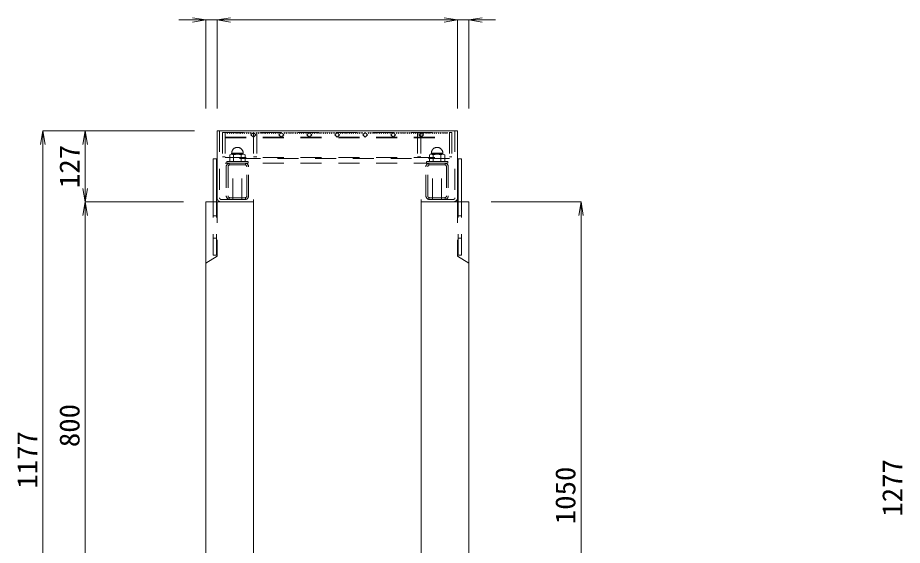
# Model space of a CAD drawing. Units: millimetres at full size; some dimension numbers follow another scale. Extents: x -734 to 58102, y 49499 to 87169.
# Drawn here: x 17693 to 19274, y 65686 to 66630 of the extents above; entities that cross this region are included whole.
import ezdxf
from ezdxf.enums import TextEntityAlignment as Align

# ---------------------------------------------------------------- set-up
doc = ezdxf.new("R2010")
doc.units = ezdxf.units.MM
doc.header["$LTSCALE"] = 50
doc.linetypes.add('USER1', pattern=[1.35, 0.75, -0.6])
for name, color, linetype, lineweight in [('寸法線', 7, 'Continuous', 13), ('本体', 2, 'Continuous', 20), ('ｸﾞﾚｰﾁﾝｸﾞ', 7, 'USER1', 9)]:
    doc.layers.add(name, color=color, linetype=linetype, lineweight=lineweight)
doc.styles.add('ＭＳ 明朝', font='')
doc.styles.get('ＭＳ 明朝').set_extended_font_data('MS Mincho')

# ---------------------------------------------------------------- blocks, each defined once
blk = doc.blocks.new('open_arrow')
at = {"color": 0, "linetype": 'Continuous', "lineweight": -2}
blk.add_lwpolyline([(7.5, 1.25), (0, 0), (7.5, -1.25)], dxfattribs=at)

msp = doc.modelspace()

# ---------------------------------------------------------------- linework, layer by layer
at = {"layer": '寸法線'}
for p, q in [((18096.91, 66626.28), (17980.91, 66626.28)), ((18028.91, 66467.56), (18028.91, 66626.28)), ((18048.91, 66626.28), (18478.91, 66626.28)), ((18048.91, 66467.56), (18048.91, 66626.28)), ((18048.91, 66467.56), (18048.91, 66626.28)), ((18430.91, 66626.28), (18546.91, 66626.28)), ((18478.91, 66467.56), (18478.91, 66626.28)), ((18478.91, 66467.56), (18478.91, 66626.28)), ((18498.91, 66467.56), (18498.91, 66626.28)), ((17737.55, 65250.54), (17737.55, 66427.54)), ((18008.89, 66427.54), (17737.55, 66427.54)), ((17813.1, 66427.54), (17813.1, 66300.54)), ((18008.89, 66427.54), (17813.1, 66427.54)), ((17813.1, 66300.54), (17813.1, 65500.54)), ((17988.89, 66300.54), (17813.1, 66300.54)), ((17988.89, 66300.54), (17813.1, 66300.54)), ((18538.93, 66300.54), (18699.73, 66300.54)), ((18699.73, 66300.54), (18699.73, 65250.54))]:
    msp.add_line(p, q, dxfattribs=at)
at = {"layer": '本体'}
for p, q in [((18028.91, 66300.54), (18028.91, 65250.54)), ((18028.91, 66300.54), (18113.91, 66300.54)), ((18113.91, 65571.07), (18113.91, 66300.54)), ((18413.91, 65571.07), (18413.91, 66300.54)), ((18413.91, 66300.54), (18498.91, 66300.54)), ((18498.91, 65250.54), (18498.91, 66300.54))]:
    msp.add_line(p, q, dxfattribs=at)
at = {"layer": '本体', "linetype": 'USER1', "lineweight": 9}
for p, q in [((18048.92, 66300.54), (18048.92, 66203.54)), ((18478.92, 66300.54), (18478.92, 66203.54)), ((18028.92, 66191.04), (18048.92, 66203.54)), ((18498.92, 66191.04), (18478.92, 66203.54))]:
    msp.add_line(p, q, dxfattribs=at)
at = {"layer": 'ｸﾞﾚｰﾁﾝｸﾞ', "linetype": 'Continuous'}
for p, q in [((18048.91, 66427.54), (18478.91, 66427.54)), ((18048.91, 66308.17), (18048.91, 66427.54)), ((18478.91, 66300.54), (18478.91, 66427.54)), ((18047.91, 66377.54), (18041.91, 66377.54)), ((18041.91, 66300.54), (18041.91, 66377.54)), ((18047.91, 66300.54), (18047.91, 66377.54)), ((18479.91, 66377.54), (18485.91, 66377.54)), ((18479.91, 66300.54), (18479.91, 66377.54)), ((18485.91, 66300.54), (18485.91, 66377.54))]:
    msp.add_line(p, q, dxfattribs=at)
at = {"layer": 'ｸﾞﾚｰﾁﾝｸﾞ'}
for p, q in [((18053.41, 66427.54), (18053.41, 66308.04)), ((18058.91, 66425.04), (18058.91, 66381.04)), ((18063.41, 66425.04), (18063.41, 66381.04)), ((18063.41, 66425.04), (18063.41, 66370.04)), ((18063.41, 66416.54), (18464.41, 66416.54)), ((18063.41, 66415.04), (18464.41, 66415.04)), ((18066.61, 66425.04), (18067.51, 66422.94)), ((18067.51, 66422.94), (18068.41, 66425.04)), ((18070.41, 66425.04), (18071.31, 66422.94)), ((18071.31, 66422.94), (18072.21, 66425.04)), ((18074.21, 66425.04), (18075.11, 66422.94)), ((18075.11, 66422.94), (18076.01, 66425.04)), ((18078.01, 66425.04), (18078.91, 66422.94)), ((18078.91, 66422.94), (18079.81, 66425.04)), ((18081.81, 66425.04), (18082.71, 66422.94)), ((18082.71, 66422.94), (18083.61, 66425.04)), ((18085.61, 66425.04), (18086.51, 66422.94)), ((18086.51, 66422.94), (18087.41, 66425.04)), ((18089.41, 66425.04), (18090.31, 66422.94)), ((18090.31, 66422.94), (18091.21, 66425.04)), ((18093.21, 66425.04), (18094.11, 66422.94)), ((18094.11, 66422.94), (18095.01, 66425.04)), ((18097.01, 66425.04), (18097.91, 66422.94)), ((18097.91, 66422.94), (18098.81, 66425.04)), ((18100.81, 66425.04), (18101.71, 66422.94)), ((18101.71, 66422.94), (18102.61, 66425.04)), ((18104.61, 66425.04), (18105.51, 66422.94)), ((18105.51, 66422.94), (18106.41, 66425.04)), ((18108.41, 66425.04), (18109.31, 66422.94)), ((18109.31, 66422.94), (18110.21, 66425.04)), ((18113.91, 66425.04), (18109.67, 66420.8)), ((18109.67, 66420.8), (18113.91, 66416.56)), ((18118.15, 66420.8), (18113.91, 66425.04)), ((18113.91, 66416.56), (18118.15, 66420.8)), ((18113.91, 66416.56), (18114.41, 66417.06)), ((18114.41, 66425.04), (18114.41, 66381.04)), ((18118.91, 66425.04), (18119.81, 66422.94)), ((18119.81, 66422.94), (18120.71, 66425.04)), ((18120.41, 66425.04), (18120.41, 66381.04)), ((18122.71, 66425.04), (18123.61, 66422.94)), ((18123.61, 66422.94), (18124.51, 66425.04)), ((18126.51, 66425.04), (18127.41, 66422.94)), ((18127.41, 66422.94), (18128.31, 66425.04)), ((18130.31, 66425.04), (18131.21, 66422.94)), ((18131.21, 66422.94), (18132.11, 66425.04)), ((18134.11, 66425.04), (18135.01, 66422.94)), ((18135.01, 66422.94), (18135.91, 66425.04)), ((18137.91, 66425.04), (18138.81, 66422.94)), ((18138.81, 66422.94), (18139.71, 66425.04)), ((18141.71, 66425.04), (18142.61, 66422.94)), ((18142.61, 66422.94), (18143.51, 66425.04)), ((18145.51, 66425.04), (18146.41, 66422.94)), ((18146.41, 66422.94), (18147.31, 66425.04)), ((18149.31, 66425.04), (18150.21, 66422.94)), ((18150.21, 66422.94), (18151.11, 66425.04)), ((18153.11, 66425.04), (18154.01, 66422.94)), ((18154.01, 66422.94), (18154.91, 66425.04)), ((18156.91, 66425.04), (18157.81, 66422.94)), ((18157.81, 66422.94), (18158.71, 66425.04)), ((18163.91, 66425.04), (18159.67, 66420.8)), ((18159.67, 66420.8), (18163.91, 66416.56)), ((18168.16, 66420.8), (18163.91, 66425.04)), ((18163.91, 66416.56), (18168.16, 66420.8)), ((18168.91, 66425.04), (18169.81, 66422.94)), ((18169.81, 66422.94), (18170.71, 66425.04)), ((18172.71, 66425.04), (18173.61, 66422.94)), ((18173.61, 66422.94), (18174.51, 66425.04)), ((18176.51, 66425.04), (18177.41, 66422.94)), ((18177.41, 66422.94), (18178.31, 66425.04)), ((18180.31, 66425.04), (18181.21, 66422.94)), ((18181.21, 66422.94), (18182.11, 66425.04)), ((18184.11, 66425.04), (18185.01, 66422.94)), ((18185.01, 66422.94), (18185.91, 66425.04)), ((18187.91, 66425.04), (18188.81, 66422.94)), ((18188.81, 66422.94), (18189.71, 66425.04)), ((18191.71, 66425.04), (18192.61, 66422.94)), ((18192.61, 66422.94), (18193.51, 66425.04)), ((18195.51, 66425.04), (18196.41, 66422.94)), ((18196.41, 66422.94), (18197.31, 66425.04)), ((18199.31, 66425.04), (18200.21, 66422.94)), ((18200.21, 66422.94), (18201.11, 66425.04)), ((18203.11, 66425.04), (18204.01, 66422.94)), ((18204.01, 66422.94), (18204.91, 66425.04)), ((18206.91, 66425.04), (18207.81, 66422.94)), ((18207.81, 66422.94), (18208.71, 66425.04)), ((18213.91, 66425.04), (18209.67, 66420.8)), ((18209.67, 66420.8), (18213.91, 66416.56)), ((18218.16, 66420.8), (18213.91, 66425.04)), ((18213.91, 66416.56), (18218.16, 66420.8)), ((18218.91, 66425.04), (18219.81, 66422.94)), ((18219.81, 66422.94), (18220.71, 66425.04)), ((18222.71, 66425.04), (18223.61, 66422.94)), ((18223.61, 66422.94), (18224.51, 66425.04)), ((18226.51, 66425.04), (18227.41, 66422.94)), ((18227.41, 66422.94), (18228.31, 66425.04)), ((18230.31, 66425.04), (18231.21, 66422.94)), ((18231.21, 66422.94), (18232.11, 66425.04)), ((18234.11, 66425.04), (18235.01, 66422.94)), ((18235.01, 66422.94), (18235.91, 66425.04)), ((18237.91, 66425.04), (18238.81, 66422.94)), ((18238.81, 66422.94), (18239.71, 66425.04)), ((18241.71, 66425.04), (18242.61, 66422.94)), ((18242.61, 66422.94), (18243.51, 66425.04)), ((18245.51, 66425.04), (18246.41, 66422.94)), ((18246.41, 66422.94), (18247.31, 66425.04)), ((18249.31, 66425.04), (18250.21, 66422.94)), ((18250.21, 66422.94), (18251.11, 66425.04)), ((18253.11, 66425.04), (18254.01, 66422.94)), ((18254.01, 66422.94), (18254.91, 66425.04)), ((18256.91, 66425.04), (18257.81, 66422.94)), ((18257.81, 66422.94), (18258.71, 66425.04)), ((18263.91, 66425.04), (18259.67, 66420.8)), ((18259.67, 66420.8), (18263.91, 66416.56)), ((18263.91, 66425.04), (18268.16, 66420.8)), ((18268.16, 66420.8), (18263.91, 66416.56)), ((18270.01, 66422.94), (18269.11, 66425.04)), ((18270.91, 66425.04), (18270.01, 66422.94)), ((18273.81, 66422.94), (18272.91, 66425.04)), ((18274.71, 66425.04), (18273.81, 66422.94)), ((18277.61, 66422.94), (18276.71, 66425.04)), ((18278.51, 66425.04), (18277.61, 66422.94)), ((18281.41, 66422.94), (18280.51, 66425.04)), ((18282.31, 66425.04), (18281.41, 66422.94)), ((18285.21, 66422.94), (18284.31, 66425.04)), ((18286.11, 66425.04), (18285.21, 66422.94)), ((18289.01, 66422.94), (18288.11, 66425.04)), ((18289.91, 66425.04), (18289.01, 66422.94)), ((18292.81, 66422.94), (18291.91, 66425.04)), ((18293.71, 66425.04), (18292.81, 66422.94)), ((18296.61, 66422.94), (18295.71, 66425.04)), ((18297.51, 66425.04), (18296.61, 66422.94)), ((18300.41, 66422.94), (18299.51, 66425.04)), ((18301.31, 66425.04), (18300.41, 66422.94)), ((18304.21, 66422.94), (18303.31, 66425.04)), ((18305.11, 66425.04), (18304.21, 66422.94)), ((18308.01, 66422.94), (18307.11, 66425.04)), ((18308.91, 66425.04), (18308.01, 66422.94)), ((18309.67, 66420.8), (18313.91, 66425.04)), ((18313.91, 66416.56), (18309.67, 66420.8)), ((18313.91, 66425.04), (18318.15, 66420.8)), ((18318.15, 66420.8), (18313.91, 66416.56)), ((18320.01, 66422.94), (18319.11, 66425.04)), ((18320.91, 66425.04), (18320.01, 66422.94)), ((18323.81, 66422.94), (18322.91, 66425.04)), ((18324.71, 66425.04), (18323.81, 66422.94)), ((18327.61, 66422.94), (18326.71, 66425.04)), ((18328.51, 66425.04), (18327.61, 66422.94)), ((18331.41, 66422.94), (18330.51, 66425.04)), ((18332.31, 66425.04), (18331.41, 66422.94)), ((18335.21, 66422.94), (18334.31, 66425.04)), ((18336.11, 66425.04), (18335.21, 66422.94)), ((18339.01, 66422.94), (18338.11, 66425.04)), ((18339.91, 66425.04), (18339.01, 66422.94)), ((18342.81, 66422.94), (18341.91, 66425.04)), ((18343.71, 66425.04), (18342.81, 66422.94)), ((18346.61, 66422.94), (18345.71, 66425.04)), ((18347.51, 66425.04), (18346.61, 66422.94)), ((18350.41, 66422.94), (18349.51, 66425.04)), ((18351.31, 66425.04), (18350.41, 66422.94)), ((18354.21, 66422.94), (18353.31, 66425.04)), ((18355.11, 66425.04), (18354.21, 66422.94)), ((18358.01, 66422.94), (18357.11, 66425.04)), ((18358.91, 66425.04), (18358.01, 66422.94)), ((18359.67, 66420.8), (18363.91, 66425.04)), ((18363.91, 66416.56), (18359.67, 66420.8)), ((18363.91, 66425.04), (18368.15, 66420.8)), ((18368.15, 66420.8), (18363.91, 66416.56)), ((18370.01, 66422.94), (18369.11, 66425.04)), ((18370.91, 66425.04), (18370.01, 66422.94)), ((18373.81, 66422.94), (18372.91, 66425.04)), ((18374.71, 66425.04), (18373.81, 66422.94)), ((18377.61, 66422.94), (18376.71, 66425.04)), ((18378.51, 66425.04), (18377.61, 66422.94)), ((18381.41, 66422.94), (18380.51, 66425.04)), ((18382.31, 66425.04), (18381.41, 66422.94)), ((18385.21, 66422.94), (18384.31, 66425.04)), ((18386.11, 66425.04), (18385.21, 66422.94)), ((18389.01, 66422.94), (18388.11, 66425.04)), ((18389.91, 66425.04), (18389.01, 66422.94)), ((18392.81, 66422.94), (18391.91, 66425.04)), ((18393.71, 66425.04), (18392.81, 66422.94)), ((18396.61, 66422.94), (18395.71, 66425.04)), ((18397.51, 66425.04), (18396.61, 66422.94)), ((18400.41, 66422.94), (18399.51, 66425.04)), ((18401.31, 66425.04), (18400.41, 66422.94)), ((18404.21, 66422.94), (18403.31, 66425.04)), ((18405.11, 66425.04), (18404.21, 66422.94)), ((18408.01, 66422.94), (18407.11, 66425.04)), ((18407.41, 66425.04), (18407.41, 66381.04)), ((18408.91, 66425.04), (18408.01, 66422.94)), ((18409.67, 66420.8), (18413.91, 66425.04)), ((18413.91, 66416.56), (18409.67, 66420.8)), ((18413.41, 66425.04), (18413.41, 66381.04)), ((18413.91, 66416.56), (18413.41, 66417.06)), ((18413.91, 66425.04), (18418.16, 66420.8)), ((18418.16, 66420.8), (18413.91, 66416.56)), ((18418.51, 66422.94), (18417.61, 66425.04)), ((18419.41, 66425.04), (18418.51, 66422.94)), ((18422.31, 66422.94), (18421.41, 66425.04)), ((18423.21, 66425.04), (18422.31, 66422.94)), ((18426.11, 66422.94), (18425.21, 66425.04)), ((18427.01, 66425.04), (18426.11, 66422.94)), ((18429.91, 66422.94), (18429.01, 66425.04)), ((18430.81, 66425.04), (18429.91, 66422.94)), ((18433.71, 66422.94), (18432.81, 66425.04)), ((18434.61, 66425.04), (18433.71, 66422.94)), ((18437.51, 66422.94), (18436.61, 66425.04)), ((18438.41, 66425.04), (18437.51, 66422.94)), ((18441.31, 66422.94), (18440.41, 66425.04)), ((18442.21, 66425.04), (18441.31, 66422.94)), ((18445.11, 66422.94), (18444.21, 66425.04)), ((18446.01, 66425.04), (18445.11, 66422.94)), ((18448.91, 66422.94), (18448.01, 66425.04)), ((18449.81, 66425.04), (18448.91, 66422.94)), ((18452.71, 66422.94), (18451.81, 66425.04)), ((18453.61, 66425.04), (18452.71, 66422.94)), ((18456.51, 66422.94), (18455.61, 66425.04)), ((18457.41, 66425.04), (18456.51, 66422.94)), ((18460.31, 66422.94), (18459.41, 66425.04)), ((18461.21, 66425.04), (18460.31, 66422.94)), ((18464.41, 66425.04), (18464.41, 66381.04)), ((18464.41, 66425.04), (18464.41, 66370.04)), ((18468.91, 66425.04), (18468.91, 66381.04)), ((18474.41, 66427.54), (18474.41, 66308.04)), ((18071.56, 66384.84), (18075.03, 66386.04)), ((18071.56, 66373.04), (18071.56, 66384.84)), ((18075.03, 66388.04), (18095.8, 66388.04)), ((18075.03, 66386.04), (18075.03, 66388.04)), ((18075.03, 66386.04), (18078.49, 66384.84)), ((18095.8, 66386.04), (18075.03, 66386.04)), ((18078.49, 66384.84), (18085.41, 66386.04)), ((18078.49, 66373.04), (18078.49, 66384.84)), ((18085.41, 66386.04), (18092.34, 66384.84)), ((18092.34, 66384.84), (18095.8, 66386.04)), ((18092.34, 66384.84), (18092.34, 66373.04)), ((18095.8, 66388.04), (18095.8, 66386.04)), ((18095.8, 66386.04), (18099.26, 66384.84)), ((18099.26, 66384.84), (18099.26, 66373.04)), ((18432.02, 66386.04), (18428.56, 66384.84)), ((18428.56, 66384.84), (18428.56, 66373.04)), ((18452.8, 66388.04), (18432.02, 66388.04)), ((18432.02, 66388.04), (18432.02, 66386.04)), ((18435.49, 66384.84), (18432.02, 66386.04)), ((18432.02, 66386.04), (18452.8, 66386.04)), ((18442.41, 66386.04), (18435.49, 66384.84)), ((18435.49, 66384.84), (18435.49, 66373.04)), ((18449.34, 66384.84), (18442.41, 66386.04)), ((18452.8, 66386.04), (18449.34, 66384.84)), ((18449.34, 66373.04), (18449.34, 66384.84)), ((18452.8, 66386.04), (18452.8, 66388.04)), ((18456.26, 66384.84), (18452.8, 66386.04)), ((18456.26, 66373.04), (18456.26, 66384.84)), ((18058.91, 66381.04), (18063.41, 66381.04)), ((18063.41, 66380.04), (18464.41, 66380.04)), ((18464.41, 66378.54), (18063.41, 66378.54)), ((18063.41, 66370.04), (18464.41, 66370.04)), ((18066.41, 66373.04), (18104.41, 66373.04)), ((18066.41, 66373.04), (18085.41, 66373.04)), ((18066.41, 66370.04), (18066.41, 66373.04)), ((18104.41, 66370.04), (18066.41, 66370.04)), ((18070.91, 66369.98), (18070.91, 66366.71)), ((18085.41, 66373.04), (18071.56, 66373.04)), ((18099.01, 66370.04), (18071.81, 66370.04)), ((18099.01, 66366.84), (18071.81, 66366.84)), ((18099.01, 66370.04), (18071.82, 66370.04)), ((18077.41, 66305.04), (18077.41, 66370.04)), ((18077.41, 66370.04), (18093.41, 66370.04)), ((18085.41, 66373.04), (18078.49, 66373.04)), ((18099.26, 66373.04), (18085.41, 66373.04)), ((18093.41, 66305.04), (18093.41, 66370.04)), ((18099.91, 66369.98), (18099.91, 66366.71)), ((18104.41, 66373.04), (18104.41, 66370.04)), ((18114.41, 66381.04), (18120.41, 66381.04)), ((18413.41, 66381.04), (18407.41, 66381.04)), ((18461.41, 66373.04), (18423.41, 66373.04)), ((18423.41, 66373.04), (18423.41, 66370.04)), ((18423.41, 66370.04), (18461.41, 66370.04)), ((18427.91, 66369.98), (18427.91, 66366.71)), ((18428.56, 66373.04), (18442.41, 66373.04)), ((18428.81, 66370.04), (18456.01, 66370.04)), ((18428.81, 66370.04), (18456.01, 66370.04)), ((18428.81, 66366.84), (18456.01, 66366.84)), ((18434.41, 66305.04), (18434.41, 66370.04)), ((18450.41, 66370.04), (18434.41, 66370.04)), ((18442.41, 66373.04), (18456.26, 66373.04)), ((18461.41, 66373.04), (18442.41, 66373.04)), ((18442.41, 66373.04), (18449.34, 66373.04)), ((18450.41, 66305.04), (18450.41, 66370.04)), ((18456.91, 66369.98), (18456.91, 66366.71)), ((18461.41, 66370.04), (18461.41, 66373.04)), ((18468.91, 66381.04), (18464.41, 66381.04)), ((18065.41, 66363.64), (18065.41, 66311.44)), ((18068.61, 66363.64), (18068.61, 66311.44)), ((18102.21, 66311.44), (18102.21, 66363.64)), ((18105.41, 66311.44), (18105.41, 66363.64)), ((18422.41, 66311.44), (18422.41, 66363.64)), ((18425.61, 66311.44), (18425.61, 66363.64)), ((18459.21, 66363.64), (18459.21, 66311.44)), ((18462.41, 66363.64), (18462.41, 66311.44)), ((18056.41, 66305.04), (18113.91, 66305.04)), ((18070.91, 66308.37), (18070.91, 66305.1)), ((18071.81, 66308.24), (18099.01, 66308.24)), ((18071.81, 66305.04), (18099.01, 66305.04)), ((18099.91, 66308.37), (18099.91, 66305.1)), ((18113.91, 66305.04), (18113.91, 66300.54)), ((18471.41, 66305.04), (18413.91, 66305.04)), ((18413.91, 66305.04), (18413.91, 66300.54)), ((18427.91, 66308.37), (18427.91, 66305.1)), ((18456.01, 66308.24), (18428.81, 66308.24)), ((18456.01, 66305.04), (18428.81, 66305.04)), ((18456.91, 66308.37), (18456.91, 66305.1)), ((18041.91, 66205.54), (18041.91, 66300.54)), ((18047.91, 66205.54), (18047.91, 66300.54)), ((18479.91, 66205.54), (18479.91, 66300.54)), ((18485.91, 66205.54), (18485.91, 66300.54)), ((18041.91, 66275.54), (18047.91, 66275.54)), ((18479.91, 66275.54), (18485.91, 66275.54)), ((18041.91, 66235.54), (18047.91, 66235.54)), ((18479.91, 66235.54), (18485.91, 66235.54)), ((18047.91, 66205.54), (18041.91, 66205.54)), ((18479.91, 66205.54), (18485.91, 66205.54))]:
    msp.add_line(p, q, dxfattribs=at)
at = {"layer": 'ｸﾞﾚｰﾁﾝｸﾞ', "lineweight": 5}
msp.add_line((18058.91, 66425.04), (18468.91, 66425.04), dxfattribs=at)
at = {"layer": 'ｸﾞﾚｰﾁﾝｸﾞ'}
for centre, radius, start, end in [((18085.41, 66388.04), 10.25, 0, 180), ((18442.41, 66388.04), 10.25, 0, 180), ((18071.81, 66363.64), 6.4, 90, 180), ((18071.81, 66363.64), 3.2, 90, 180), ((18099.01, 66363.64), 6.4, 0, 90), ((18099.01, 66363.64), 3.2, 0, 90), ((18428.81, 66363.64), 6.4, 90, 180), ((18428.81, 66363.64), 3.2, 90, 180), ((18456.01, 66363.64), 6.4, 0, 90), ((18456.01, 66363.64), 3.2, 0, 90), ((18056.41, 66308.04), 7.5, 179.01874, 270), ((18056.41, 66308.04), 3, 180, 270), ((18071.81, 66311.44), 6.4, 180, 270), ((18071.81, 66311.44), 3.2, 180, 270), ((18099.01, 66311.44), 6.4, 270, 0), ((18099.01, 66311.44), 3.2, 270, 0), ((18428.81, 66311.44), 6.4, 180, 270), ((18428.81, 66311.44), 3.2, 180, 270), ((18456.01, 66311.44), 6.4, 270, 0), ((18456.01, 66311.44), 3.2, 270, 0), ((18471.41, 66308.04), 7.5, 270, 0), ((18471.41, 66308.04), 3, 270, 0)]:
    msp.add_arc(centre, radius, start, end, dxfattribs=at)

# ---------------------------------------------------------------- block references
at = {"layer": '寸法線', "xscale": 3.2, "yscale": 3.2}
for p, rotation in [((18028.91, 66626.28), 180), ((18478.91, 66626.28), 180), ((18478.91, 66626.28), 180), ((17737.55, 66427.54), 270), ((17813.1, 66427.54), 270), ((17813.1, 66300.54), 90), ((17813.1, 66300.54), 270), ((18699.73, 66300.54), 270)]:
    msp.add_blockref('open_arrow', p, dxfattribs=dict(at, rotation=rotation))
for p in [(18048.91, 66626.28), (18048.91, 66626.28), (18498.91, 66626.28)]:
    msp.add_blockref('open_arrow', p, dxfattribs=at)

# ---------------------------------------------------------------- texts
at = {"layer": '寸法線', "style": 'ＭＳ 明朝', "width": 1.05}
for s, p in [('127', (17785.08, 66364.04)), ('800', (17785.08, 65900.54)), ('1177', (17709.53, 65839.04)), ('1277', (19256.17, 65789.04)), ('1050', (18671.71, 65775.54))]:
    msp.add_text(s, height=36.03, rotation=90, dxfattribs=at).set_placement(p, align=Align.MIDDLE_CENTER)

doc.saveas('drawing.dxf')
